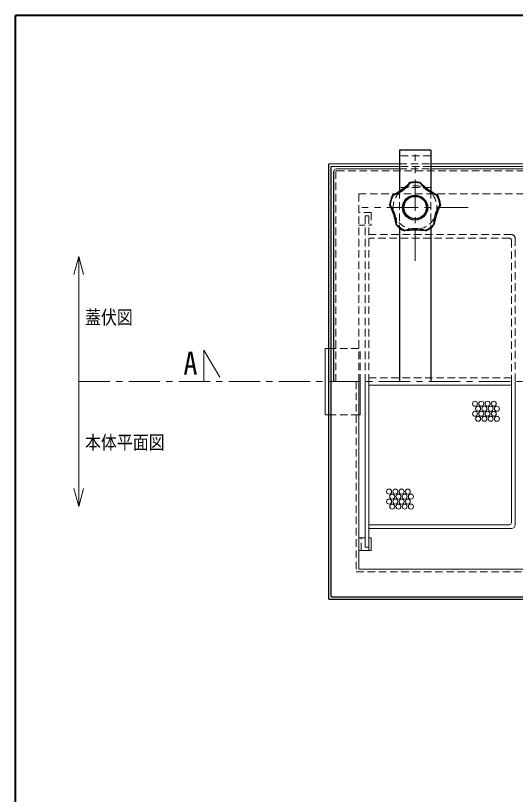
# Model space of a CAD drawing. Units: millimetres at full size, sheet at 1:5; details may follow other scales. Extents: x -1061 to 964, y -679 to 726.
# Drawn here: x -1061 to -662, y 103 to 726 of the extents above; entities that cross this region are included whole.
import ezdxf
from ezdxf.enums import TextEntityAlignment as Align

# ---------------------------------------------------------------- set-up
doc = ezdxf.new("R2010")
doc.units = ezdxf.units.MM
doc.header["$LTSCALE"] = 5
doc.linetypes.add('CHAIN1', pattern=[8, 5, -1, 1, -1])
doc.linetypes.add('DASHED1', pattern=[1.8, 1.2, -0.6])
doc.layers.add('0-0', color=7, linetype='Continuous', lineweight=9)
doc.styles.add('ＭＳ ゴシック', font='')
doc.styles.get('ＭＳ ゴシック').set_extended_font_data('MS Gothic')

msp = doc.modelspace()

# ---------------------------------------------------------------- linework, layer by layer
at = {"layer": '0-0', "color": 1, "lineweight": 40}
for p in [(-1061.401, -679.043), (963.599, 725.957)]:
    msp.add_line(p, (-1061.401, 725.957), dxfattribs=at)
at = {"layer": '0-0', "color": 5, "lineweight": 25}
for p, q in [((-754.401, 618.457), (-754.401, 585.686)), ((-729.401, 618.457), (-754.401, 618.457)), ((-729.401, 618.457), (-729.401, 585.686)), ((-810.901, 259.457), (-810.901, 607.457)), ((-808.901, 261.457), (-808.901, 605.457)), ((-806.901, 433.457), (-806.901, 601.457)), ((-754.401, 556.209), (-754.401, 433.457)), ((-729.401, 556.209), (-729.401, 433.457)), ((-810.901, 259.457), (-262.901, 259.457)), ((-808.901, 261.457), (-264.901, 261.457))]:
    msp.add_line(p, q, dxfattribs=at)
at = {"layer": '0-0', "linetype": 'DASHED1', "lineweight": 18}
for p, q in [((-729.401, 613.957), (-754.401, 613.957)), ((-805.401, 433.457), (-805.401, 600.957)), ((-754.401, 585.686), (-754.401, 556.209)), ((-729.401, 585.686), (-729.401, 556.209))]:
    msp.add_line(p, q, dxfattribs=at)
at = {"layer": '0-0', "color": 4, "linetype": 'CHAIN1'}
for p, q in [((-741.901, 529.957), (-741.901, 614.957)), ((-699.401, 572.457), (-784.401, 572.457)), ((-910.901, 458.457), (-910.901, 433.457)), ((-910.901, 458.457), (-895.901, 433.457)), ((-1010.901, 433.457), (-112.901, 433.457))]:
    msp.add_line(p, q, dxfattribs=at)
at = {"layer": '0-0', "lineweight": 18}
for p, q in [((-810.901, 607.457), (-754.401, 607.457)), ((-808.901, 605.457), (-754.401, 605.457)), ((-729.401, 607.457), (-344.401, 607.457)), ((-729.401, 605.457), (-344.401, 605.457)), ((-804.901, 603.457), (-754.401, 603.457)), ((-729.401, 603.457), (-344.401, 603.457)), ((-1010.901, 533.457), (-1014.783, 518.968)), ((-1010.901, 533.457), (-1007.018, 518.968)), ((-1010.901, 333.457), (-1010.901, 533.457)), ((-813.901, 459.957), (-810.901, 459.957)), ((-786.901, 433.457), (-786.901, 283.457)), ((-785.901, 433.457), (-785.901, 406.957)), ((-778.901, 433.457), (-778.901, 298.457)), ((-778.901, 430.457), (-664.901, 430.457)), ((-664.901, 320.457), (-664.901, 433.457)), ((-661.901, 318.957), (-661.901, 433.457)), ((-786.901, 406.957), (-785.901, 406.957)), ((-1010.901, 333.457), (-1014.783, 347.946)), ((-1010.901, 333.457), (-1007.018, 347.946)), ((-666.401, 318.957), (-778.901, 318.957)), ((-664.901, 315.957), (-778.901, 315.957)), ((-778.901, 308.457), (-776.901, 308.457)), ((-776.901, 298.457), (-776.901, 308.457)), ((-778.901, 298.457), (-776.901, 298.457)), ((-786.901, 283.457), (-286.901, 283.457))]:
    msp.add_line(p, q, dxfattribs=at)
at = {"layer": '0-0', "color": 4, "linetype": 'DASHED1'}
for p, q in [((-754.401, 607.457), (-729.401, 607.457)), ((-729.401, 605.457), (-754.401, 605.457)), ((-804.401, 601.957), (-269.401, 601.957)), ((-754.401, 603.457), (-729.401, 603.457)), ((-729.401, 588.457), (-754.401, 588.457)), ((-786.901, 583.457), (-286.901, 583.457)), ((-786.901, 583.457), (-786.901, 433.457)), ((-776.901, 568.457), (-786.901, 568.457)), ((-778.901, 433.457), (-778.901, 568.457)), ((-776.901, 568.457), (-776.901, 558.457)), ((-781.901, 433.457), (-781.901, 565.957)), ((-781.901, 565.957), (-778.901, 565.957)), ((-786.901, 558.457), (-781.901, 558.457)), ((-778.901, 558.457), (-776.901, 558.457)), ((-664.901, 550.957), (-778.901, 550.957)), ((-666.401, 547.957), (-778.901, 547.957)), ((-661.901, 547.957), (-661.901, 433.457)), ((-664.901, 546.457), (-664.901, 433.457)), ((-810.901, 459.957), (-785.901, 459.957)), ((-785.901, 433.457), (-785.901, 459.957)), ((-778.901, 436.457), (-664.901, 436.457)), ((-788.901, 433.457), (-788.901, 281.457)), ((-810.901, 406.957), (-786.901, 406.957)), ((-784.901, 298.457), (-784.901, 308.457)), ((-788.901, 281.457), (-284.901, 281.457))]:
    msp.add_line(p, q, dxfattribs=at)
at = {"layer": '0-0', "color": 4}
for p, q in [((-786.901, 308.457), (-781.901, 308.457)), ((-778.901, 298.457), (-786.901, 298.457))]:
    msp.add_line(p, q, dxfattribs=at)
at = {"layer": '0-0', "lineweight": 18}
for points in [[(-813.901, 459.957), (-813.901, 406.957), (-810.901, 406.957)], [(-781.901, 433.457), (-781.901, 300.957), (-778.901, 300.957)]]:
    msp.add_lwpolyline(points, dxfattribs=at)
at = {"layer": '0-0', "linetype": 'DASHED1', "lineweight": 18}
msp.add_circle((-741.901, 572.457), 17.5, dxfattribs=at)
at = {"layer": '0-0', "color": 5, "lineweight": 25}
for radius in [10, 9]:
    msp.add_circle((-741.901, 572.457), radius, dxfattribs=at)
at = {"layer": '0-0', "color": 4}
for centre in [(-693.97, 415.68), (-688.97, 415.68), (-683.97, 415.68), (-678.97, 415.68), (-691.47, 411.68), (-686.47, 411.68), (-681.47, 411.68), (-676.47, 411.68), (-693.97, 407.68), (-691.47, 403.68), (-688.97, 407.68), (-686.47, 403.68), (-683.97, 407.68), (-681.47, 403.68), (-678.97, 407.68), (-676.47, 403.68), (-762.711, 345.477), (-760.211, 341.477), (-757.711, 345.477), (-755.211, 341.477), (-752.711, 345.477), (-750.211, 341.477), (-747.711, 345.477), (-745.211, 341.477), (-762.711, 337.477), (-757.711, 337.477), (-752.711, 337.477), (-747.711, 337.477), (-760.211, 333.477), (-755.211, 333.477), (-750.211, 333.477), (-745.211, 333.477)]:
    msp.add_circle(centre, 2, dxfattribs=at)
at = {"layer": '0-0', "lineweight": 18}
for centre, radius, start, end in [((-804.901, 601.457), 2, 90, 180), ((-666.401, 320.457), 1.5, 270, 0), ((-664.901, 318.957), 3, 270, 0)]:
    msp.add_arc(centre, radius, start, end, dxfattribs=at)
at = {"layer": '0-0', "linetype": 'DASHED1', "lineweight": 18}
msp.add_arc((-804.401, 600.957), 1, 90, 180, dxfattribs=at)
at = {"layer": '0-0', "color": 5, "lineweight": 25}
for centre, radius, start, end in [((-784.78, 631.476), 54.951, 297.11306, 314.88694), ((-768.983, 609.732), 29.075, 289.44958, 322.55042), ((-741.901, 572.457), 20.5, 78.46304, 101.53696), ((-741.901, 572.457), 20, 78.46304, 101.53696), ((-714.819, 609.732), 29.075, 217.44958, 250.55042), ((-699.021, 631.476), 54.951, 225.11306, 242.88694), ((-741.901, 572.457), 20.5, 150.46304, 173.53696), ((-741.901, 572.457), 20, 150.46304, 173.53696), ((-741.901, 572.457), 20, 6.46304, 29.53696), ((-741.901, 572.457), 20.5, 6.46304, 29.53696), ((-811.282, 549.913), 54.951, 9.11306, 26.88694), ((-785.72, 558.219), 29.075, 1.44958, 34.55042), ((-698.081, 558.219), 29.075, 145.44958, 178.55042), ((-672.52, 549.913), 54.951, 153.11306, 170.88694), ((-741.901, 572.457), 20.5, 222.46304, 245.53696), ((-741.901, 572.457), 20, 222.46304, 245.53696), ((-741.901, 499.505), 54.951, 81.11306, 98.88694), ((-741.901, 526.382), 29.075, 73.44958, 106.55042), ((-741.901, 572.457), 20, 294.46304, 317.53696), ((-741.901, 572.457), 20.5, 294.46304, 317.53696)]:
    msp.add_arc(centre, radius, start, end, dxfattribs=at)
at = {"layer": '0-0', "color": 4, "linetype": 'DASHED1'}
for centre, radius in [((-666.401, 546.457), 1.5), ((-664.901, 547.957), 3)]:
    msp.add_arc(centre, radius, 0, 90, dxfattribs=at)

# ---------------------------------------------------------------- texts
at = {"layer": '0-0', "style": 'ＭＳ ゴシック'}
for s, height, width, p in [('蓋伏図', 11, 0.85, (-1005.901, 475.957)), ('A', 18.33, 0.9, (-927.151, 433.457)), ('本体平面図', 11, 0.85, (-1005.901, 375.957))]:
    msp.add_text(s, height=height, dxfattribs=dict(at, width=width)).set_placement(p, align=Align.BOTTOM_LEFT)

doc.saveas('drawing.dxf')
